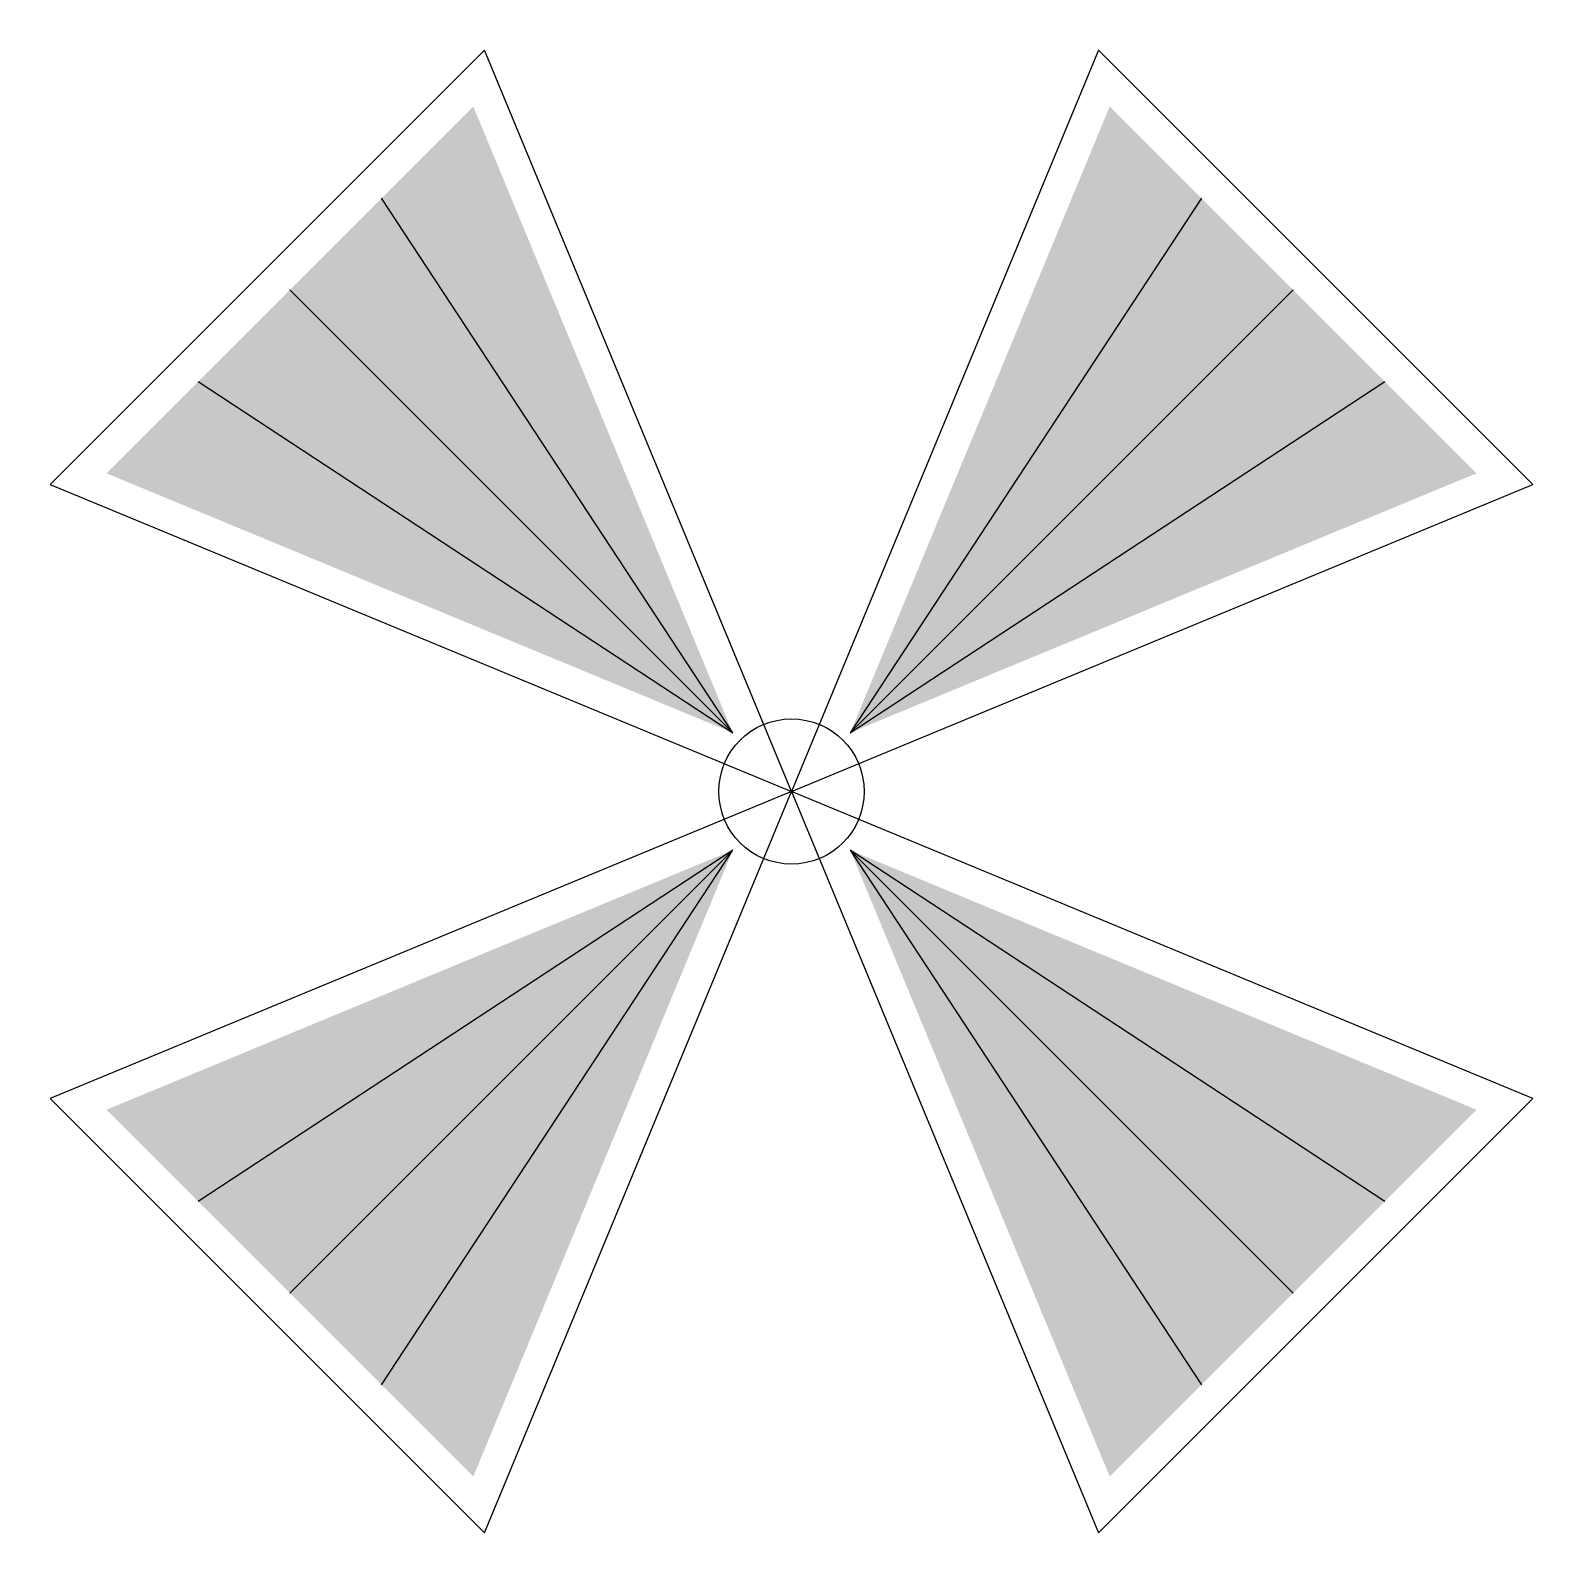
# Model space of a CAD drawing. Header units: feet. Extents: x -0.52 to 0.52, y -0.52 to 0.52.
import ezdxf

# ---------------------------------------------------------------- set-up
doc = ezdxf.new("R2010")
doc.units = ezdxf.units.FT
doc.header["$MEASUREMENT"] = 0
doc.layers.add('3DFACE', color=7, linetype='Continuous')

msp = doc.modelspace()

# ---------------------------------------------------------------- linework, layer by layer
for p, q in [((-0.0405, 0.0405, 1.0001), (-0.3454, 0.3454, 1.0001)), ((0.0405, 0.0405, 1.0001), (0.3454, 0.3454, 1.0001)), ((-0.0405, -0.0405, 1.0001), (-0.3454, -0.3454, 1.0001)), ((0.0405, -0.0405, 1.0001), (0.3454, -0.3454, 1.0001))]:
    msp.add_line(p, q)
at = {"elevation": 1.0001}
for points in [[(-0.0405, 0.0405, 0, 0.3572, 0), (-0.3454, 0.3454, 0, 0, 0)], [(0.0405, 0.0405, 0, 0.3572, 0), (0.3454, 0.3454, 0, 0, 0)], [(-0.0405, -0.0405, 0, 0.3572, 0), (-0.3454, -0.3454, 0, 0, 0)], [(0.0405, -0.0405, 0, 0.3572, 0), (0.3454, -0.3454, 0, 0, 0)]]:
    msp.add_lwpolyline(points, format="xyseb", dxfattribs=at)
for points in [[(-0.4086, 0.2823), (-0.0405, 0.0405), (-0.2823, 0.4086)], [(0.2823, 0.4086), (0.0405, 0.0405), (0.4086, 0.2823)], [(-0.2823, -0.4086), (-0.0405, -0.0405), (-0.4086, -0.2823)], [(0.4086, -0.2823), (0.0405, -0.0405), (0.2823, -0.4086)]]:
    msp.add_lwpolyline(points, dxfattribs=at)
msp.add_circle((0, 0, 1.0001), 0.05)
at = {"layer": '3DFACE'}
for points in [[(-0.5104, 0.2114, 1), (0, 0, 1), (-0.2114, 0.5104, 1)], [(0.2114, 0.5104, 1), (0, 0, 1), (0.5104, 0.2114, 1)], [(-0.2114, -0.5104, 1), (0, 0, 1), (-0.5104, -0.2114, 1)], [(0.5104, -0.2114, 1), (0, 0, 1), (0.2114, -0.5104, 1)]]:
    msp.add_3dface(points, dxfattribs=at)
at = {"layer": 'Defpoints'}
msp.add_point((0, 0), dxfattribs=at)

doc.saveas('drawing.dxf')
